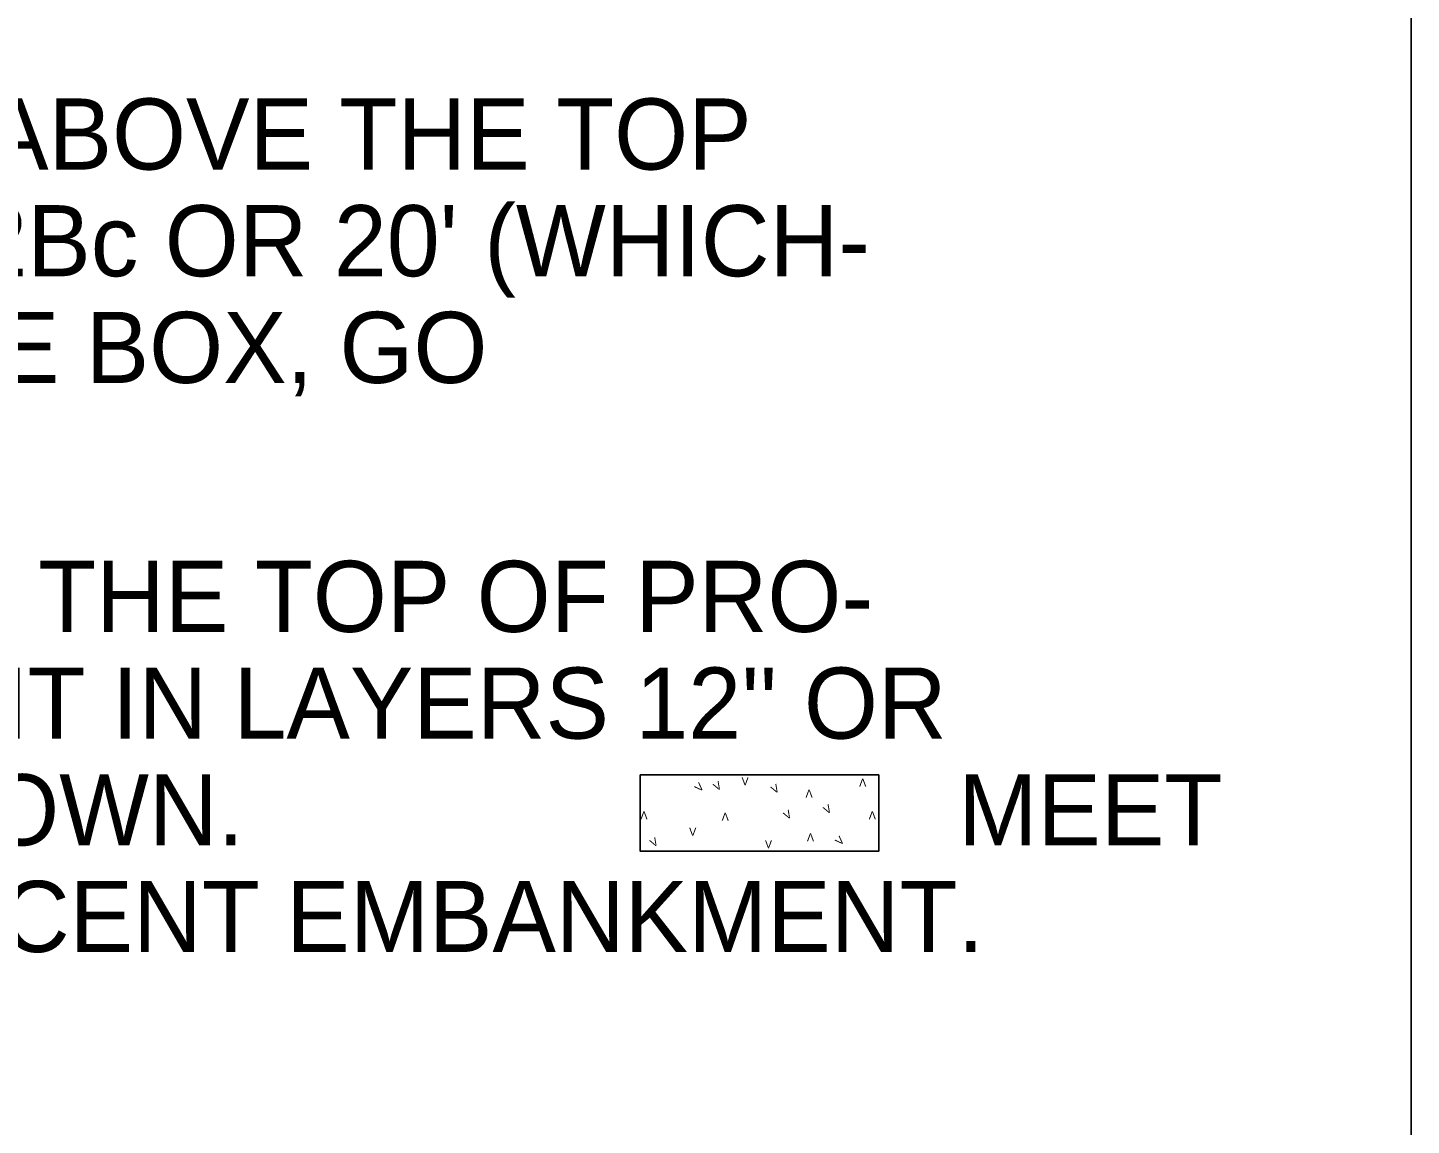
# Model space of a CAD drawing. Extents: x 1007 to 1035.5, y 1000.5 to 1021.5.
# Drawn here: x 1022.11 to 1026, y 1014.277 to 1017.363 of the extents above; entities that cross this region are included whole.
import ezdxf

# ---------------------------------------------------------------- set-up
doc = ezdxf.new("R2010")
doc.units = 0
for name, color, linetype in [('Level 1', 7, 'Continuous'), ('Level 10', 7, 'Continuous'), ('Level 5', 7, 'Continuous')]:
    doc.layers.add(name, color=color, linetype=linetype)

msp = doc.modelspace()

# ---------------------------------------------------------------- linework, layer by layer
at = {"layer": 'Level 1'}
msp.add_lwpolyline([(1023.8323, 1015.2621), (1023.8323, 1015.0475), (1024.5026, 1015.0475), (1024.5026, 1015.2621)], close=True, dxfattribs=at)
at = {"layer": 'Level 10'}
msp.add_line((1026, 1021.5), (1026, 1005.3113), dxfattribs=at)

# ---------------------------------------------------------------- texts
at = {"layer": 'Level 1'}
for s, p in [('IF ORIGINAL GROUNDLINE IS AT OR ABOVE THE TOP', (1017.25, 1016.9641)), ("OF PROPOSED BOX FOR WIDTH OF 2Bc OR 20' (WHICH-", (1017.25, 1016.6641)), ('EVER IS LESS) ON EACH SIDE OF THE BOX, GO', (1017.25, 1016.3641)), ('IF ORIGINAL GROUNDLINE IS BELOW THE TOP OF PRO-', (1017.25, 1015.6641)), ("POSED BOX, COMPACT EMBANKMENT IN LAYERS 12'' OR", (1017.25, 1015.3641)), ('LESS TO ELEVATION AND WIDTH SHOWN.   ', (1017.25, 1015.0641)), ('MEET', (1024.726, 1015.0641)), ('DENSITY REQUIREMENTS FOR ADJACENT EMBANKMENT.', (1017.25, 1014.7641))]:
    msp.add_text(s, height=0.2, dxfattribs=at).set_placement(p)
at = {"layer": 'Level 5'}
for rotation, p in [(45, (1023.999, 1015.2121)), (30, (1024.0462, 1015.2158)), (30, (1024.2085, 1015.208)), (180, (1024.3169, 1015.2209)), (180, (1024.4677, 1015.2518)), (30, (1024.3554, 1015.1507)), (180, (1023.8527, 1015.1598)), (180, (1024.0811, 1015.1559)), (30, (1024.2433, 1015.1353)), (180, (1024.4947, 1015.1598)), (30, (1023.868, 1015.0579)), (180, (1024.3208, 1015.0979)), (45, (1024.3937, 1015.0621))]:
    msp.add_text('V', height=0.0225, rotation=rotation, dxfattribs=at).set_placement(p)
for p in [(1024.1169, 1015.2332), (1023.9697, 1015.0909), (1024.1827, 1015.0561)]:
    msp.add_text('V', height=0.0225, dxfattribs=at).set_placement(p)

doc.saveas('drawing.dxf')
